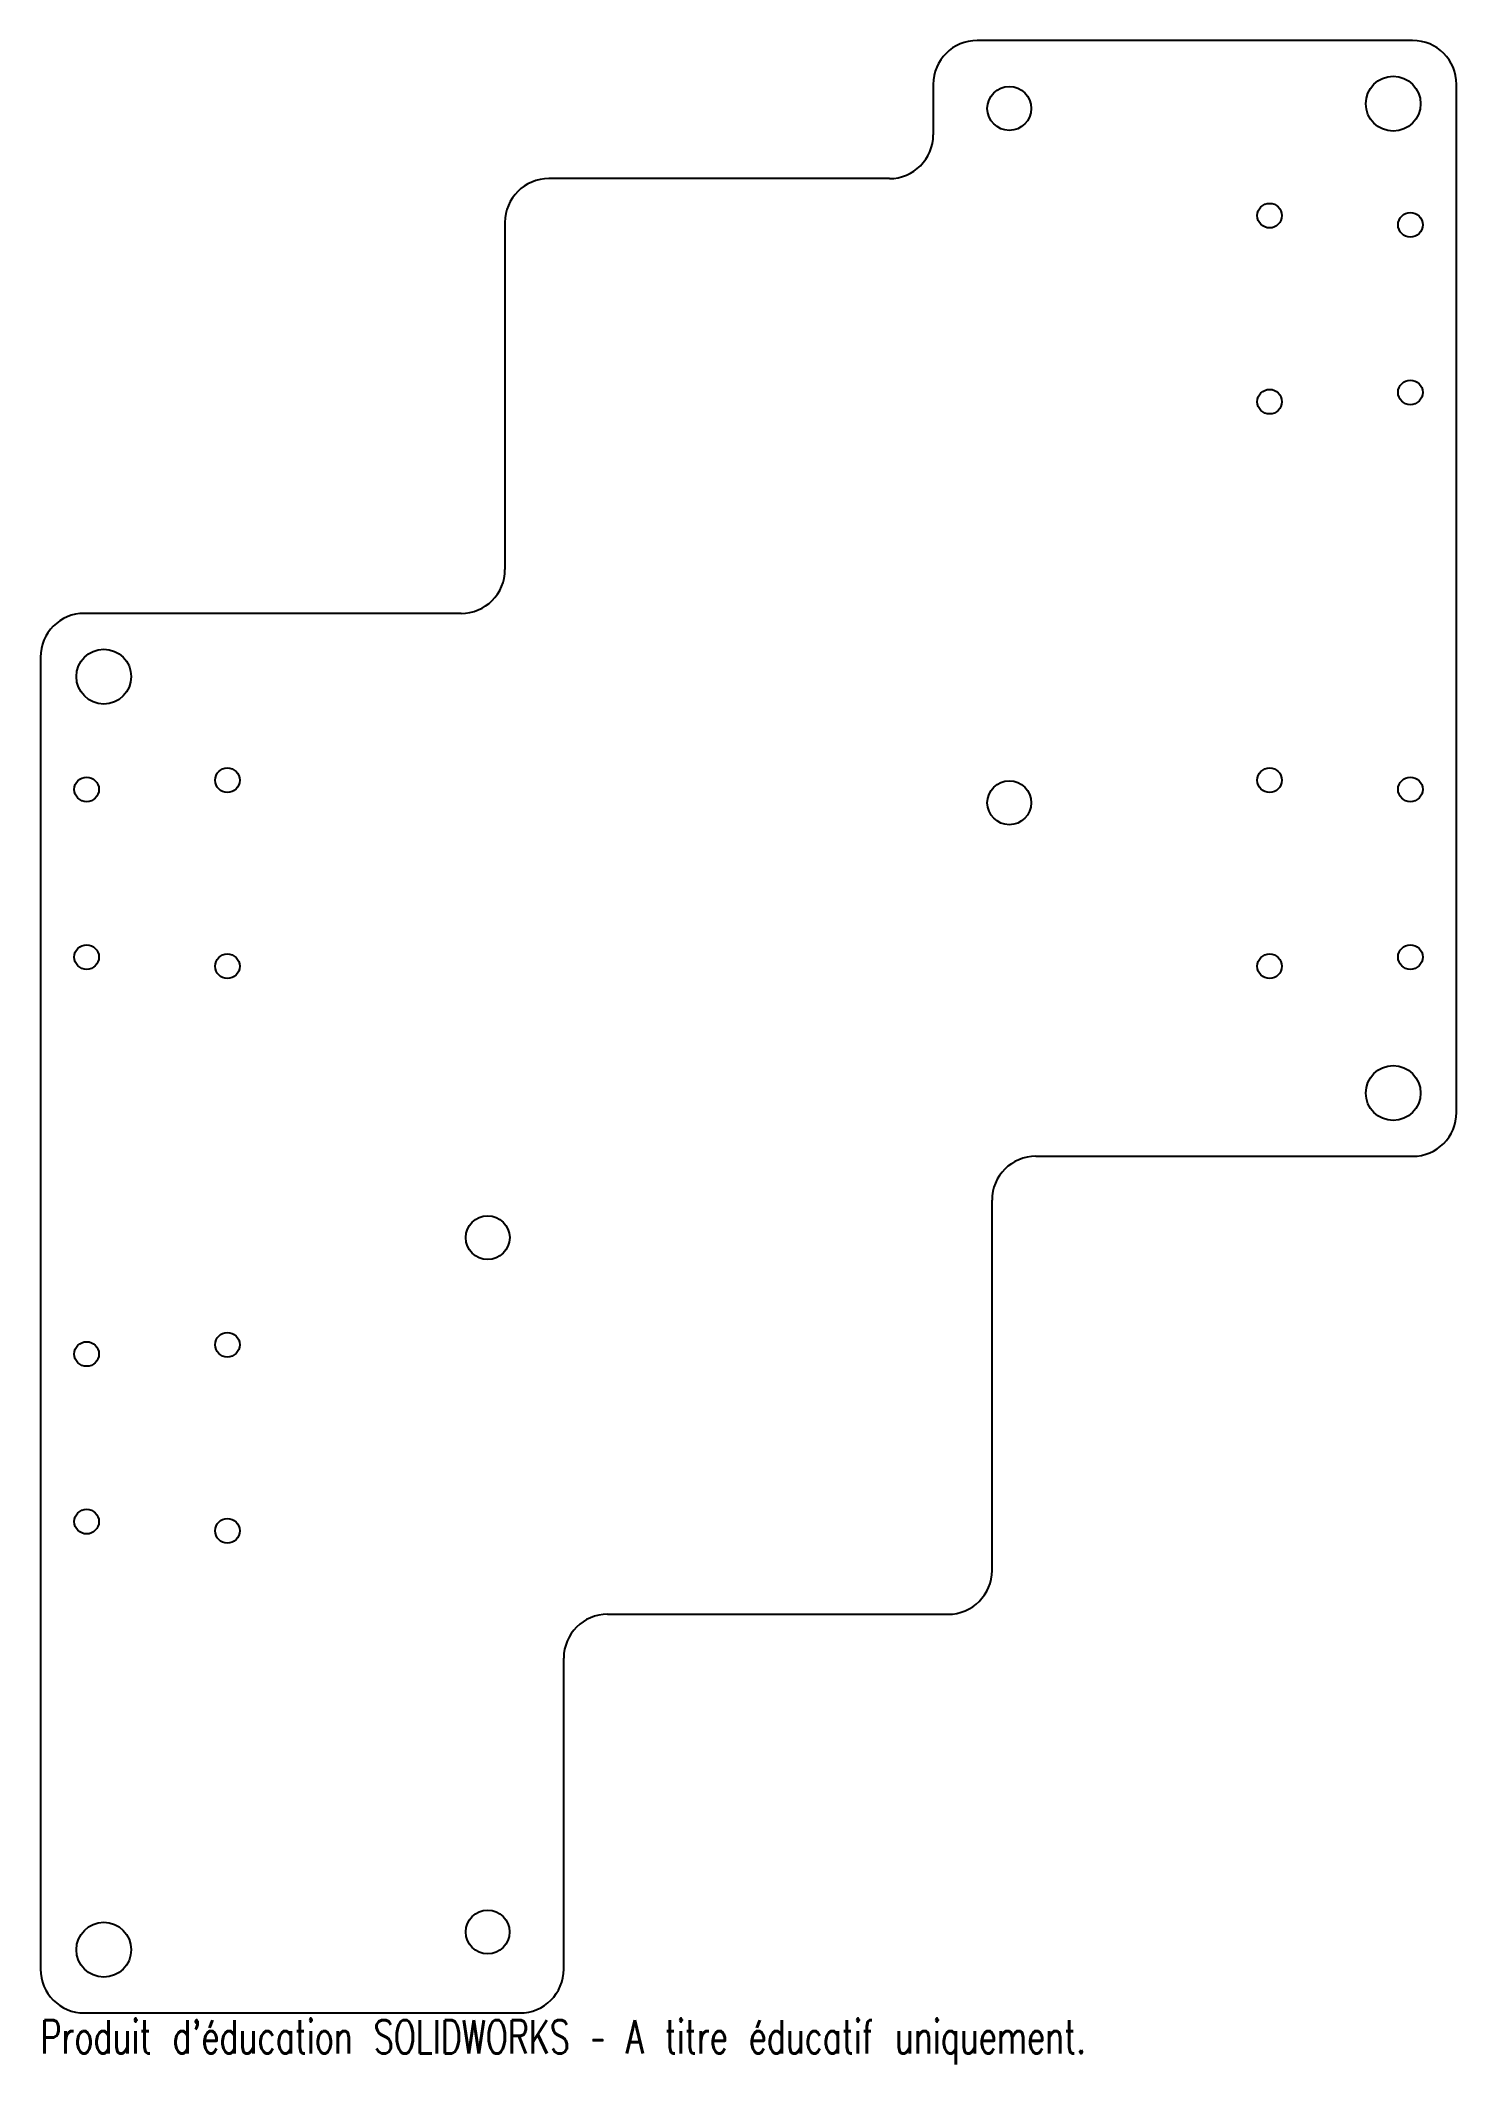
# Model space of a CAD drawing. Header units: millimetres. Extents: x -102 to 102, y -173 to 121.
import ezdxf

# ---------------------------------------------------------------- set-up
doc = ezdxf.new("R2010")
doc.units = ezdxf.units.MM
doc.styles.add('SLDTEXTSTYLE0', font='TXT', dxfattribs={"width": 0.7, "bigfont": 'bigfont'})

msp = doc.modelspace()

# ---------------------------------------------------------------- linework, layer by layer
at = {"color": 7, "linetype": 'Continuous', "lineweight": 25}
for p, q in [((96.14, 120.58), (33.1, 120.58)), ((26.75, 114.23), (26.75, 106.93)), ((102.49, -34.64), (102.49, 114.23)), ((20.4, 100.58), (-28.9, 100.58)), ((-35.25, 94.23), (-35.25, 43.98)), ((-41.6, 37.63), (-96.14, 37.63)), ((-102.49, 31.28), (-102.49, -158.69)), ((41.6, -40.99), (96.14, -40.99)), ((35.25, -100.95), (35.25, -47.34)), ((-20.4, -107.3), (28.9, -107.3)), ((-26.75, -158.69), (-26.75, -113.65)), ((-96.14, -165.04), (-33.1, -165.04))]:
    msp.add_line(p, q, dxfattribs=at)
for centre, radius in [((93.33, 111.43), 3.97), ((37.75, 110.74), 3.18), ((75.43, 95.22), 1.78), ((95.81, 93.89), 1.78), ((95.81, 69.62), 1.78), ((75.43, 68.28), 1.78), ((-93.33, 28.47), 3.97), ((-75.43, 13.47), 1.78), ((75.43, 13.47), 1.78), ((-95.81, 12.14), 1.78), ((37.75, 10.2), 3.18), ((95.81, 12.14), 1.78), ((-95.81, -12.14), 1.78), ((-75.43, -13.47), 1.78), ((75.43, -13.47), 1.78), ((95.81, -12.14), 1.78), ((93.33, -31.83), 3.97), ((-37.75, -52.77), 3.18), ((-75.43, -68.28), 1.78), ((-95.81, -69.62), 1.78), ((-95.81, -93.89), 1.78), ((-75.43, -95.22), 1.78), ((-93.33, -155.88), 3.97), ((-37.75, -153.31), 3.17)]:
    msp.add_circle(centre, radius, dxfattribs=at)
for centre, start, end in [((33.1, 114.23), 90, 180), ((96.14, 114.23), 0, 90), ((20.4, 106.93), 270, 0), ((-28.9, 94.23), 90, 180), ((-41.6, 43.98), 270, 0), ((-96.14, 31.28), 90, 180), ((96.14, -34.64), 270, 0), ((41.6, -47.34), 90, 180), ((28.9, -100.95), 270, 0), ((-20.4, -113.65), 90, 180), ((-96.14, -158.69), 180, 270), ((-33.1, -158.69), 270, 0)]:
    msp.add_arc(centre, 6.35, start, end, dxfattribs=at)

# ---------------------------------------------------------------- texts
at = {"color": 7, "linetype": 'Continuous', "insert": (-102.49, -166.06), "char_height": 4.8336, "attachment_point": 1, "style": 'SLDTEXTSTYLE0'}
msp.add_mtext("Produit d'éducation SOLIDWORKS – A titre éducatif uniquement.", dxfattribs=at)

doc.saveas('drawing.dxf')
